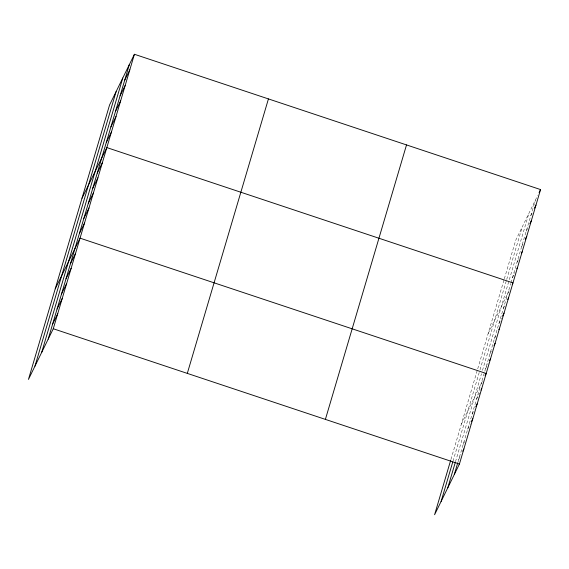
<?xml version="1.0" encoding="UTF-8"?>
<svg xmlns="http://www.w3.org/2000/svg" width="569" height="569" viewBox="0 0 569 569"><rect width="100%" height="100%" fill="white"/><g stroke="black" fill="none" stroke-linecap="round" stroke-linejoin="round"><path stroke-width="0.43" stroke-dasharray="2.85 2.13" d="M450.954 459.382L477.476 369.644M477.725 368.804L504.106 279.557M504.347 278.739L515.72 240.26L537.62 195.551M452.995 461.203L479.767 370.625M480.016 369.786L506.495 280.197M506.737 279.379L522.221 226.988M455.477 461.779L481.509 373.719M482.498 370.369L528.921 213.311M458.017 461.921L510.749 283.533M510.99 282.715L535.429 200.032M530.827 215.587L532.655 211.853M526.233 231.142L528.43 226.654M521.631 246.697L523.466 242.956M517.036 262.245L519.234 257.764M512.441 277.8L515.002 272.572M488.131 333.583L510.037 288.867M503.38 308.448L504.845 305.461M498.921 323.548L501.481 318.313M494.454 338.64L496.289 334.906M489.994 353.733L492.192 349.252M485.535 368.833L488.095 363.605M461.359 424.154L482.903 380.192M476.609 399.025L479.539 393.044M472.149 414.118L474.34 409.637M467.682 429.218L470.25 423.983M463.223 444.311L465.051 440.577M458.763 459.403L460.954 454.923"/><path stroke-width="0.85" d="M34.951 366.151L116.083 91.68M41.658 352.474L122.783 78.003M48.159 339.195L129.284 64.731M134.412 54.268L109.575 104.959L28.45 379.423L53.28 328.74L134.412 54.268L540.55 189.577L459.425 464.041L434.588 514.732L450.705 460.221M187.308 373.385L268.433 98.921M325.397 419.389L406.522 144.924M441.096 501.453L452.746 462.042M447.796 487.775L455.228 462.618M454.297 474.503L457.768 462.761M124.689 80.279L129.81 69.823M120.095 95.834L125.216 85.378M115.493 111.389L120.621 100.926M110.898 126.944L116.019 116.481M106.296 142.492L111.424 132.036M81.993 198.275L106.83 147.584L512.968 282.893L512.235 284.386M97.242 173.14L102.363 162.684M92.775 188.239L97.904 177.777M88.316 203.332L93.444 192.877M83.856 218.432L88.977 207.97M79.39 233.525L84.518 223.069M55.221 288.853L80.051 238.162L486.196 373.47L485.094 375.711M70.471 263.717L75.592 253.255M66.004 278.81L71.132 268.355M61.544 293.91L66.665 283.447M57.085 309.003L62.206 298.547M52.618 324.102L57.746 313.64M539.085 192.564L540.55 189.577M534.49 208.119L535.955 205.125M529.888 223.667L531.354 220.68M525.294 239.222L526.759 236.235M521.432 253.283L522.164 251.79M516.83 268.831L517.562 267.338M507.776 299.486L508.508 297.992M502.576 316.072L504.042 313.085M498.849 329.671L499.582 328.178M494.02 345.518L495.115 343.278M489.56 360.611L490.656 358.37M481.004 390.057L481.73 388.563M475.805 406.65L477.27 403.656M471.345 421.743L472.811 418.756M462.789 451.189L463.884 448.948M53.28 328.74L459.425 464.041"/></g></svg>
